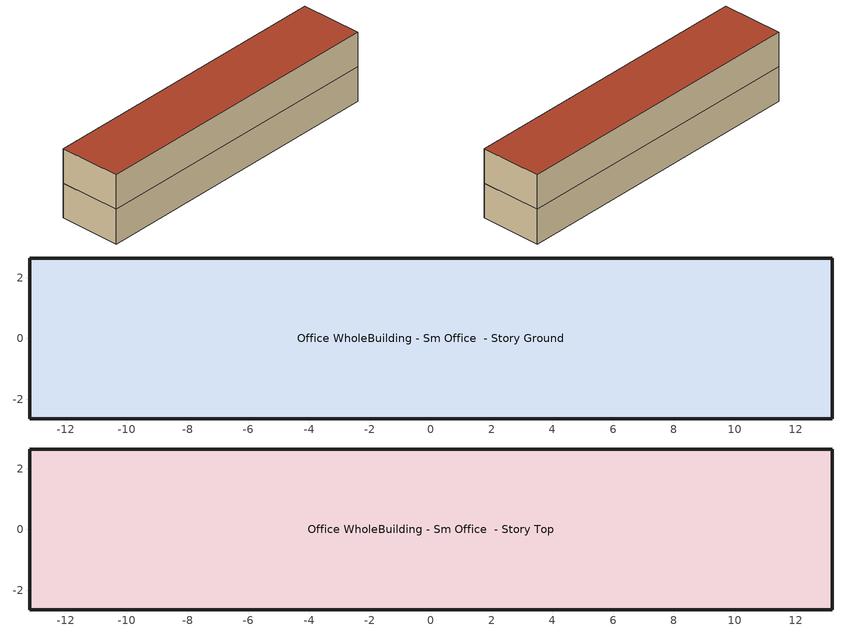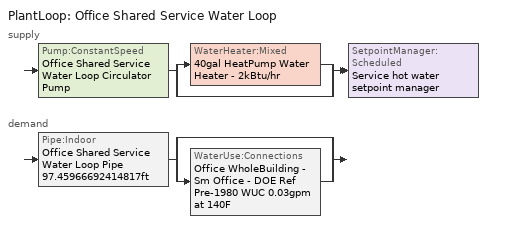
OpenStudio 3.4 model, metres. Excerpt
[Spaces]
Office WholeBuilding - Sm Office  - Story Ground
 floor ground (ext-slab): -13.2,-2.64 -13.2,2.64 13.2,2.64 13.2,-2.64 z0
 wall outside (Typical Insulated Exterior Mass Wall R-3.45): -13.2,2.64 -13.2,-2.64 13.2,-2.64 13.2,2.64 -13.2,2.64 z0:3.05
Office WholeBuilding - Sm Office  - Story Top
 floor to Office WholeBuilding - Sm Office  - Story Ground: -13.2,-2.64 -13.2,2.64 13.2,2.64 13.2,-2.64 z3.05
 wall outside (Typical Insulated Exterior Mass Wall R-3.45): -13.2,2.64 -13.2,-2.64 13.2,-2.64 13.2,2.64 -13.2,2.64 z3.05:6.1
 roof outside (Typical IEAD Roof R-13.89): 13.2,-2.64 13.2,2.64 -13.2,2.64 -13.2,-2.64 z6.1
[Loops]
PlantLoop 'Office Shared Service Water Loop'
 supply: Pump:ConstantSpeed 'Office Shared Service Water Loop Circulator Pump' > split
  | WaterHeater:Mixed '40gal HeatPump Water Heater - 2kBtu/hr'
  | bypass
  join > SetpointManager:Scheduled 'Service hot water setpoint manager'
 demand: Pipe:Indoor 'Office Shared Service Water Loop Pipe 97.45966692414817ft' > split
  | bypass
  | WaterUse:Connections 'Office WholeBuilding - Sm Office - DOE Ref Pre-1980 WUC 0.03gpm at 140F'
[Site]
Tinker Afb_OK_USA: Latitude {deg}=35.42; Longitude {deg}=-97.38; Time Zone {hr}=-6; Elevation {m}=397; Terrain=City
[Site:WaterMainsTemperature]
Calculation Method=Correlation; Annual Average Outdoor Air Temperature {C}=17.85; Maximum Difference In Monthly Average Outdoor Air Temperatures {deltaC}=24.2
[SizingPeriod:DesignDay] Barometric Pressure {Pa}=96646; Sky Clearness=0; Rain Indicator=No; Snow Indicator=No; Day of Month=21; Daylight Saving Time Indicator=No; Dry-Bulb Temperature Range Modifier Type=DefaultMultipliers
Name | Maximum Dry-Bulb Temperature {C} | Daily Dry-Bulb Temperature Range {deltaC} | Wind Speed {m/s} | Wind Direction {deg} | Month | Day Type | Humidity Condition Type | Wetbulb or DewPoint at Maximum Dry-Bulb {C} | Solar Model Indicator | ASHRAE Clear Sky Optical Depth for Beam Irradiance | ASHRAE Clear Sky Optical Depth for Diffuse Irradiance
Tinker Afb Ann Clg .4% Condns DB=>MWB 1 | 37.4 | 11.1 | 4.9 | 190 | 7 | SummerDesignDay | Wetbulb | 22.7 | ASHRAETau | 0.384 | 2.357
Tinker Afb Ann Clg .4% Condns WB=>MDB 1 | 31.8 | 11.1 | 4.9 | 190 | 7 | SummerDesignDay | Wetbulb | 25.2 | ASHRAETau | 0.384 | 2.357
Tinker Afb Ann Clg 1% Condns DB=>MWB 1 | 36 | 11.1 | 4.9 | 190 | 7 | SummerDesignDay | Wetbulb | 22.8 | ASHRAETau | 0.384 | 2.357
Tinker Afb Ann Clg 2% Condns DP=>MDB 1 | 26.8 | 11.1 | 4.9 | 190 | 7 | SummerDesignDay | Dewpoint | 22.4 | ASHRAETau | 0.384 | 2.357
Tinker Afb Ann Htg 99% Condns DB 1 | -7.3 | 0 | 4.8 | 350 | 1 | WinterDesignDay | Wetbulb | -7.3 | ASHRAEClearSky
Tinker Afb Ann Htg 99.6% Condns DB 1 | -9 | 0 | 4.8 | 350 | 1 | WinterDesignDay | Wetbulb | -9 | ASHRAEClearSky
[ClimateZones]
Climate Zone Institution Name 1=ASHRAE; Climate Zone Document Name 1=ANSI/ASHRAE Standard 169; Climate Zone Document Year 1=2006; Climate Zone Value 1=ASHRAE 169-2013-3A; Climate Zone Institution Name 2=CEC; Climate Zone Document Name 2=California Climate Zone Descriptions; Climate Zone Document Year 2=1995
[Building]
DOE Ref Pre-1980|SmallOffice: North Axis {deg}=180; Default Construction Set=Res DOE Ref Pre-1980 - Office - ASHRAE 169-2013-3A; Default Schedule Set=Building Default Schedule Set; Standards Building Type=Office
[Site:GroundTemperature:BuildingSurface]
19.527, 19.502, 19.536, 19.598, 20.002, 21.64, 22.225, 22.375, 21.449, 20.121, 19.802, 19.633
[DefaultConstructionSet]
Res DOE Ref Pre-1980 - Office - ASHRAE 169-2013-3A: Default Exterior Surface Constructions=Default Surface Constructions 1; Default Interior Surface Constructions=Default Surface Constructions 2; Default Ground Contact Surface Constructions=Default Surface Constructions 3; Default Exterior SubSurface Constructions=Default Sub Surface Constructions 1; Default Interior SubSurface Constructions=Default Sub Surface Constructions 2; Interior Partition Construction=Typical Interior Partition
[DefaultSurfaceConstructions]
Name | Floor Construction | Wall Construction | Roof Ceiling Construction
Default Surface Constructions 1 | Typical Insulated Exterior Mass Floor | Typical Insulated Exterior Mass Wall R-4.44 | Typical IEAD Roof R-10.0
Default Surface Constructions 2 | Typical Interior Floor | Typical Interior Wall | Typical Interior Ceiling
Default Surface Constructions 3 | ext-slab-mass | Typical Insulated Basement Mass Wall
[Construction]
Typical Insulated Exterior Mass Floor: 4 in. Normalweight Concrete Floor, Typical Carpet Pad
Typical Insulated Exterior Mass Wall R-4.44: 1IN Stucco, 8IN CONCRETE HW RefBldg, Typical Insulation R-2.06, 1/2IN Gypsum
Typical IEAD Roof R-10.0: Roof Membrane, Typical Insulation R-8.88, Metal Roof Surface
Typical Interior Floor: 100mm Normalweight concrete floor, CP02 CARPET PAD
Typical Interior Wall: G01 13mm gypsum board, G01 13mm gypsum board
Typical Interior Ceiling: CP02 CARPET PAD, 100mm Normalweight concrete floor
ext-slab-mass: HW CONCRETE, CP02 CARPET PAD
Typical Insulated Basement Mass Wall: 8 in. Concrete Block Basement Wall
U 1.22 SHGC 0.54 Simple Glazing Window SHGC 0.54: U 1.22 SHGC 0.54 Simple Glazing SHGC 0.54
U 1.22 SHGC 0.54 Simple Glazing Window SHGC 0.54 1: U 1.22 SHGC 0.54 Simple Glazing SHGC 0.54 1
Typical Insulated Metal Door: F08 Metal surface, Typical Insulation R-1.06
U 0.88 SHGC 0.16 Sgl Ref-A-L Clr 6mm: REF A CLEAR LO 6MM
Typical Overhead Door: Typical Insulation R-1.06
Typical Interior Window: Clear 3mm
Typical Interior Door; Typical Interior Partition: G05 25mm wood
Copper pipe 0.75in type L with 0.5in fiberglass batt: Fiberglass batt 0.5in, Copper pipe 0.75in type L
InteriorFurnishings: Std Wood 6inch
ext-slab: 6 in. Normalweight Concrete Floor
Typical Insulated Exterior Mass Wall R-3.45: 1IN Stucco, 8IN CONCRETE HW RefBldg, Typical Insulation R-1.06, 1/2IN Gypsum
Typical IEAD Roof R-13.89: Roof Membrane, Typical Insulation R-12.77, Metal Roof Surface
[Material:NoMass] Roughness=Smooth; Thermal Absorptance=0.9; Solar Absorptance=0.7
Name | Thermal Resistance {m2-K/W} | Visible Absorptance
Typical Insulation R-2.06 | 0.362076 | 0.7
Typical Carpet Pad; CP02 CARPET PAD | 0.21648 | 0.8
Typical Insulation R-8.88 | 1.56434 | 0.7
Typical Insulation R-1.06 | 0.18664 | 0.7
Typical Insulation R-12.77 | 2.24922 | 0.7
[Material]
Name | Roughness | Thickness {m} | Conductivity {W/m-K} | Density {kg/m3} | Specific Heat {J/kg-K} | Thermal Absorptance | Solar Absorptance | Visible Absorptance
4 in. Normalweight Concrete Floor | MediumRough | 0.1016 | 2.31 | 2322 | 832 | 0.9 | 0.7 | 0.7
1IN Stucco | Smooth | 0.0253 | 0.6918 | 1858 | 837 | 0.9 | 0.7 | 0.92
8IN CONCRETE HW RefBldg | Rough | 0.2032 | 1.311 | 2240 | 836.8 | 0.9 | 0.7 | 0.7
1/2IN Gypsum | Smooth | 0.0127 | 0.16 | 784.9 | 830 | 0.9 | 0.4 | 0.4
Roof Membrane | VeryRough | 0.0095 | 0.16 | 1121.29 | 1460 | 0.9 | 0.7 | 0.7
Metal Roof Surface; F08 Metal surface | Smooth | 0.0008 | 45.28 | 7824 | 500 | 0.9 | 0.7 | 0.7
100mm Normalweight concrete floor | MediumRough | 0.1016 | 2.31045 | 2322 | 832.557 |  | 0 | 0
G01 13mm gypsum board | Smooth | 0.0127 | 0.160031 | 800.001 | 1090.73 | 0.9 | 0.7 | 0.5
HW CONCRETE | Rough | 0.1016 | 1.31125 | 2240 | 837.36 | 0.9 | 0.7 | 0.7
8 in. Concrete Block Basement Wall | MediumRough | 0.2032 | 1.326 | 1842 | 912 | 0.9 | 0.7 | 0.7
G05 25mm wood | MediumSmooth | 0.0254 | 0.15 | 608 | 1630 | 0.9 | 0.5 | 0.5
Copper pipe 0.75in type L | Smooth | 0.001143 | 386 | 8906.27 | 385.1856 | 0.9 | 0.7 | 0.7
Fiberglass batt 0.5in | Smooth | 0.0127 | 0.0663448 | 11.2129 | 837.36 | 0.9 | 0.7 | 0.7
Std Wood 6inch | MediumSmooth | 0.15 | 0.12 | 540 | 1210 | 0.9 | 0.7 | 0.7
6 in. Normalweight Concrete Floor | MediumRough | 0.1524 | 2.31 | 2322 | 832 | 0.9 | 0.7 | 0.7
[DefaultSubSurfaceConstructions]
Name | Fixed Window Construction | Operable Window Construction | Door Construction | Glass Door Construction | Overhead Door Construction | Tubular Daylight Dome Construction | Tubular Daylight Diffuser Construction
Default Sub Surface Constructions 1 | U 1.22 SHGC 0.54 Simple Glazing Window SHGC 0.54 | U 1.22 SHGC 0.54 Simple Glazing Window SHGC 0.54 1 | Typical Insulated Metal Door | U 0.88 SHGC 0.16 Sgl Ref-A-L Clr 6mm | Typical Overhead Door | Typical Interior Window | Typical Interior Window
Default Sub Surface Constructions 2 | Typical Interior Window | Typical Interior Window | Typical Interior Door
[WindowMaterial:SimpleGlazingSystem] U-Factor {W/m2-K}=6.92748; Solar Heat Gain Coefficient=0.54; Visible Transmittance=0.38
U 1.22 SHGC 0.54 Simple Glazing SHGC 0.54; U 1.22 SHGC 0.54 Simple Glazing SHGC 0.54 1
[WindowMaterial:Glazing] Optical Data Type=SpectralAverage; Infrared Transmittance at Normal Incidence=0; Front Side Infrared Hemispherical Emissivity=0.84; Conductivity {W/m-K}=0.9; Dirt Correction Factor for Solar and Visible Transmittance=1; Solar Diffusing=No
Name | Thickness {m} | Solar Transmittance at Normal Incidence | Front Side Solar Reflectance at Normal Incidence | Back Side Solar Reflectance at Normal Incidence | Visible Transmittance at Normal Incidence | Front Side Visible Reflectance at Normal Incidence | Back Side Visible Reflectance at Normal Incidence | Back Side Infrared Hemispherical Emissivity
REF A CLEAR LO 6MM | 0.006 | 0.066 | 0.341 | 0.493 | 0.08 | 0.41 | 0.37 | 0.4
Clear 3mm | 0.003 | 0.837 | 0.075 | 0.075 | 0.898 | 0.081 | 0.081 | 0.84
[SpaceType]
Office WholeBuilding - Sm Office - DOE Ref Pre-1980: Default Schedule Set=Office WholeBuilding - Sm Office Schedule Set; Design Specification Outdoor Air Object=Office WholeBuilding - Sm Office Ventilation; Standards Building Type=Office; Standards Space Type=WholeBuilding - Sm Office
[BuildingStory] Nominal Floor to Floor Height {m}=3.048
Name | Nominal Z Coordinate {m}
Story Ground | 0
Story Top | 3.048
[Space] Space Type=Office WholeBuilding - Sm Office - DOE Ref Pre-1980
Name | Building Story | Thermal Zone
Office WholeBuilding - Sm Office  - Story Ground | Story Ground | Zone Office WholeBuilding - Sm Office  - Story Ground
Office WholeBuilding - Sm Office  - Story Top | Story Top | Zone Office WholeBuilding - Sm Office  - Story Top
[ThermalZone] Multiplier=1; Use Ideal Air Loads=No
Name | Thermostat
Zone Office WholeBuilding - Sm Office  - Story Ground | Office WholeBuilding - Sm Office - DOE Ref Pre-1980 Thermostat 1
Zone Office WholeBuilding - Sm Office  - Story Top | Office WholeBuilding - Sm Office - DOE Ref Pre-1980 Thermostat
[Sizing:Zone] Zone Cooling Design Supply Air Temperature Input Method=SupplyAirTemperature; Zone Cooling Design Supply Air Temperature {C}=13.8889; Zone Cooling Design Supply Air Temperature Difference {deltaC}=11.11; Zone Heating Design Supply Air Temperature Input Method=SupplyAirTemperature; Zone Heating Design Supply Air Temperature {C}=50; Zone Heating Design Supply Air Temperature Difference {deltaC}=11.11; Zone Cooling Design Supply Air Humidity Ratio {kg-H2O/kg-air}=0.008; Zone Heating Design Supply Air Humidity Ratio {kg-H2O/kg-air}=0.008; Cooling Design Air Flow Method=DesignDay; Heating Design Air Flow Method=DesignDay; Account for Dedicated Outdoor Air System=No; Dedicated Outdoor Air System Control Strategy=NeutralSupplyAir; Dedicated Outdoor Air Low Setpoint Temperature for Design {C}=autosize; Dedicated Outdoor Air High Setpoint Temperature for Design {C}=autosize
Zone Office WholeBuilding - Sm Office  - Story Ground; Zone Office WholeBuilding - Sm Office  - Story Top
[Zone equipment]
Zone Office WholeBuilding - Sm Office  - Story Ground: Zone Office WholeBuilding - Sm Office  - Story Ground PTHP
Zone Office WholeBuilding - Sm Office  - Story Top: Zone Office WholeBuilding - Sm Office  - Story Top PTHP
[People:Definition]
Office WholeBuilding - Sm Office People Definition: Number of People Calculation Method=People/Area; People per Space Floor Area {person/m2}=0.0538196; Fraction Radiant=0.3
[People]
Office WholeBuilding - Sm Office People: People Definition=Office WholeBuilding - Sm Office People Definition; Space or SpaceType=Office WholeBuilding - Sm Office - DOE Ref Pre-1980; Work Efficiency Schedule=Work Efficiency Schedule; Clothing Insulation Schedule=Clothing Schedule; Air Velocity Schedule=Air Velocity Schedule; Multiplier=1
[Lights:Definition]
Office WholeBuilding - Sm Office Lights Definition: Design Level Calculation Method=Watts/Area; Watts per Space Floor Area {W/m2}=8.82641; Fraction Radiant=0.7; Fraction Visible=0.2
[Lights]
Office WholeBuilding - Sm Office Lights: Lights Definition=Office WholeBuilding - Sm Office Lights Definition; Space or SpaceType=Office WholeBuilding - Sm Office - DOE Ref Pre-1980; Fraction Replaceable=1
[ElectricEquipment:Definition]
Name | Design Level Calculation Method | Watts per Space Floor Area {W/m2} | Fraction Radiant | Design Level {W} | Fraction Lost
Office WholeBuilding - Sm Office Elec Equip Definition | Watts/Area | 6.78126 | 0.5
Elevator Lift Motor | EquipmentLevel |  | 0 | 14610 | 1
[ElectricEquipment]
Name | Electric Equipment Definition | Space or SpaceType | Schedule | Multiplier
Office WholeBuilding - Sm Office Elec Equip | Office WholeBuilding - Sm Office Elec Equip Definition | Office WholeBuilding - Sm Office - DOE Ref Pre-1980
2 Elevator Lift Motors | Elevator Lift Motor | Office WholeBuilding - Sm Office  - Story Ground | Elevator Schedule 1 | 2
[DesignSpecification:OutdoorAir]
Office WholeBuilding - Sm Office Ventilation: Outdoor Air Method=Sum; Outdoor Air Flow per Person {m3/s-person}=0.00943895
[DefaultScheduleSet]
Name | Number of People Schedule | People Activity Level Schedule | Lighting Schedule | Electric Equipment Schedule | Infiltration Schedule | Hours of Operation Schedule
Office WholeBuilding - Sm Office Schedule Set | Small Office Bldg Occ | Small Office Activity | Office Bldg Light | Small Office Bldg Equip | Small Office Infil Quarter On
Building Default Schedule Set |  |  |  |  |  | Building Hours of Operation NonResidential
[SpaceInfiltration:DesignFlowRate] Schedule=Always On Discrete; Design Flow Rate Calculation Method=Flow/ExteriorArea; Constant Term Coefficient=1; Temperature Term Coefficient=0; Velocity Term Coefficient=0; Velocity Squared Term Coefficient=0
Name | Space or SpaceType | Flow per Exterior Surface Area {m3/s-m2}
Office WholeBuilding - Sm Office  - Story Ground Infiltration | Office WholeBuilding - Sm Office  - Story Ground | 0.00102523
Office WholeBuilding - Sm Office  - Story Top Infiltration | Office WholeBuilding - Sm Office  - Story Top | 0.000595481
[Exterior:Lights:Definition]
Name | Design Level {W}
Parking Areas and Drives Def (W/ft^2) | 0.15
Building Facades Def (W/ft^2) | 0.2
Main Entries Def (W/ft) | 30
Other Doors Def (W/ft) | 20
[Exterior:Lights] Schedule=Always On Discrete; Control Option=AstronomicalClock
Name | Exterior Lights Definition | Multiplier
Parking Areas and Drives | Parking Areas and Drives Def (W/ft^2) | 4860
Building Facades | Building Facades Def (W/ft^2) | 2078.46
Main Entries | Main Entries Def (W/ft) | 8
Other Doors | Other Doors Def (W/ft) | 1.2
[WaterUse:Connections]
Office WholeBuilding - Sm Office - DOE Ref Pre-1980 WUC 0.03gpm at 140F: Water Use Equipment Name 1=Office WholeBuilding - Sm Office - DOE Ref Pre-1980 Service Water Use 0.03gpm at 140F
[WaterUse:Equipment:Definition]
Office WholeBuilding - Sm Office - DOE Ref Pre-1980 Service Water Use Def 0.03gpm: Peak Flow Rate {m3/s}=1.72002e-06; Target Temperature Schedule=Mixed Water At Faucet Temp - 140F; Sensible Fraction Schedule=Fraction Sensible - 0.2; Latent Fraction Schedule=Fraction Latent - 0.05
[WaterUse:Equipment]
Office WholeBuilding - Sm Office - DOE Ref Pre-1980 Service Water Use 0.03gpm at 140F: Water Use Equipment Definition=Office WholeBuilding - Sm Office - DOE Ref Pre-1980 Service Water Use Def 0.03gpm; Flow Rate Fraction Schedule=OfficeSmall BLDG_SWH_SCH
[PlantLoop]
Office Shared Service Water Loop: Glycol Concentration=0; Maximum Loop Temperature {C}=60; Minimum Loop Temperature {C}=10; Plant Loop Volume {m3}=Autocalculate; Load Distribution Scheme=Optimal
[Sizing:Plant]
Office Shared Service Water Loop: Loop Type=Heating; Design Loop Exit Temperature {C}=60; Loop Design Temperature Difference {deltaC}=5; Sizing Option=NonCoincident; Zone Timesteps in Averaging Window=1; Coincident Sizing Factor Mode=None
[SetpointManager:Scheduled]
Service hot water setpoint manager: Control Variable=Temperature; Schedule=Service Water Loop Temp - 140F; Setpoint Node or NodeList=Office Shared Service Water Loop Supply Outlet Node
[Pump:ConstantSpeed]
Office Shared Service Water Loop Circulator Pump: Rated Flow Rate {m3/s}=autosize; Rated Pump Head {Pa}=29890.7; Rated Power Consumption {W}=autosize; Motor Efficiency=0.825; Fraction of Motor Inefficiencies to Fluid Stream=0; Pump Control Type=Intermittent; Design Power Sizing Method=PowerPerFlowPerPressure; Design Electric Power per Unit Flow Rate {W/(m3/s)}=348701.1; Design Shaft Power per Unit Flow Rate per Unit Head {W-s/m3-Pa}=1.28205
[WaterHeater:Mixed]
40gal HeatPump Water Heater - 2kBtu/hr: Tank Volume {m3}=0.151416; Setpoint Temperature Schedule=Service Water Loop Temp - 140F; Deadband Temperature Difference {deltaC}=2; Maximum Temperature Limit {C}=60; Heater Control Type=Cycle; Heater Maximum Capacity {W}=503.366; Heater Fuel Type=Electricity; Heater Thermal Efficiency=1; Part Load Factor Curve=HPWH_COP_2.8; Off Cycle Parasitic Fuel Consumption Rate {W}=0; Off Cycle Parasitic Fuel Type=Electricity; Off Cycle Parasitic Heat Fraction to Tank=0.8; On Cycle Parasitic Fuel Consumption Rate {W}=0; On Cycle Parasitic Fuel Type=Electricity; Ambient Temperature Indicator=Schedule; Ambient Temperature Schedule=Water Heater Ambient Temp Schedule - 70f; Off Cycle Loss Coefficient to Ambient Temperature {W/K}=1.053; On Cycle Loss Coefficient to Ambient Temperature {W/K}=1.053; Use Side Effectiveness=1; Source Side Effectiveness=1; Use Side Design Flow Rate {m3/s}=autosize; Source Side Design Flow Rate {m3/s}=autosize; Indirect Water Heating Recovery Time {hr}=1.5; Source Side Flow Control Mode=IndirectHeatPrimarySetpoint
[WaterHeater:Sizing]
40gal HeatPump Water Heater - 2kBtu/hr: Design Mode=PeakDraw; Time Storage Can Meet Peak Draw {hr}=0.538503; Time for Tank Recovery {hr}=0; Nominal Tank Volume for Autosizing Plant Connections {m3}=1
[Pipe:Indoor]
Office Shared Service Water Loop Pipe 97.45966692414817ft: Construction=Copper pipe 0.75in type L with 0.5in fiberglass batt; Environment Type=Schedule; Ambient Temperature Schedule=Office Shared Service Water Loop Piping Air Temp - 70F; Ambient Air Velocity Schedule=Office Shared Service Water Loop Piping Air Velocity - 0.67mph; Pipe Inside Diameter {m}=0.019939; Pipe Length {m}=29.7057
[ThermostatSetpoint:DualSetpoint] Heating Setpoint Temperature Schedule=Small Office HtgSetp; Cooling Setpoint Temperature Schedule=Small Office ClgSetp
Office WholeBuilding - Sm Office - DOE Ref Pre-1980 Thermostat; Office WholeBuilding - Sm Office - DOE Ref Pre-1980 Thermostat 1
[Fan:ConstantVolume] Availability Schedule=Always On Discrete; Fan Total Efficiency=0.1595; Pressure Rise {Pa}=331.288; Maximum Flow Rate {m3/s}=AutoSize; Motor Efficiency=0.29; Motor In Airstream Fraction=1
Zone Office WholeBuilding - Sm Office  - Story Ground PTAC Fan; Zone Office WholeBuilding - Sm Office  - Story Top PTAC Fan
[Coil:Heating:DX:SingleSpeed] Availability Schedule=Always On Discrete; Rated Total Heating Capacity {W}=Autosize; Rated Air Flow Rate {m3/s}=Autosize; Rated Supply Fan Power Per Volume Flow Rate {W/(m3/s)}=773.3; Total Heating Capacity Function of Temperature Curve=DXHEAT-NECB2011-REF-CAPFT; Total Heating Capacity Function of Flow Fraction Curve=DXHEAT-NECB2011-REF-CAPFFLOW; Energy Input Ratio Function of Temperature Curve=DXHEAT-NECB2011-REF-EIRFT; Energy Input Ratio Function of Flow Fraction Curve=DXHEAT-NECB2011-REF-EIRFFLOW; Part Load Fraction Correlation Curve=DXHEAT-NECB2011-REF-PLFFPLR; Defrost Strategy=ReverseCycle; Defrost Control=OnDemand; Defrost Time Period Fraction=0.166667; Resistive Defrost Heater Capacity {W}=2000
Name | Rated COP {W/W} | Defrost Energy Input Ratio Function of Temperature Curve
Zone Office WholeBuilding - Sm Office  - Story Ground PTHP Htg Coil 71 Clg kBtu/hr 2.5COPH 60 Clg kBtu/hr 2.8COPH | 3.00924 | Zone Office WholeBuilding - Sm Office  - Story Ground PTHP Htg Coil Defrost EIR Func of Temp Curve
Zone Office WholeBuilding - Sm Office  - Story Top PTHP Htg Coil 91 Clg kBtu/hr 2.5COPH 83 Clg kBtu/hr 2.8COPH | 3.01894 | Zone Office WholeBuilding - Sm Office  - Story Top PTHP Htg Coil Defrost EIR Func of Temp Curve
[Coil:Cooling:DX:SingleSpeed] Availability Schedule=Always On Discrete; Rated Total Cooling Capacity {W}=autosize; Rated Sensible Heat Ratio=autosize; Rated COP {W/W}=3.16789; Rated Air Flow Rate {m3/s}=autosize; Rated Evaporator Fan Power Per Volume Flow Rate {W/(m3/s)}=773.3; Total Cooling Capacity Function of Temperature Curve=HPACCoolCapFT; Total Cooling Capacity Function of Flow Fraction Curve=HPACCoolCapFFF; Energy Input Ratio Function of Temperature Curve=HPACCOOLEIRFT; Energy Input Ratio Function of Flow Fraction Curve=HPACCOOLEIRFFF; Part Load Fraction Correlation Curve=HPACCOOLPLFFPLR; Minimum Outdoor Dry-Bulb Temperature for Compressor Operation {C}=-25; Condenser Type=AirCooled; Evaporative Condenser Effectiveness=0; Evaporative Condenser Air Flow Rate {m3/s}=Autosize; Evaporative Condenser Pump Rated Power Consumption {W}=Autosize; Crankcase Heater Capacity {W}=0; Maximum Outdoor Dry-Bulb Temperature for Crankcase Heater Operation {C}=0; Basin Heater Capacity {W/K}=0; Basin Heater Setpoint Temperature {C}=10
Zone Office WholeBuilding - Sm Office  - Story Ground PTHP Clg Coil 71kBtu/hr 7.6EER 60kBtu/hr 9.1EER; Zone Office WholeBuilding - Sm Office  - Story Top PTHP Clg Coil 91kBtu/hr 7.6EER 83kBtu/hr 9.1EER
[Coil:Heating:Electric] Availability Schedule=Always On Discrete; Efficiency=1
Zone Office WholeBuilding - Sm Office  - Story Ground PTHP Supplemental Htg Coil; Zone Office WholeBuilding - Sm Office  - Story Top PTHP Supplemental Htg Coil
[ZoneHVAC:PackagedTerminalHeatPump] Availability Schedule=Always On Discrete; Supply Air Flow Rate During Cooling Operation {m3/s}=Autosize; Supply Air Flow Rate During Heating Operation {m3/s}=Autosize; Supply Air Flow Rate When No Cooling or Heating is Needed {m3/s}=Autosize; Outdoor Air Flow Rate During Cooling Operation {m3/s}=Autosize; Outdoor Air Flow Rate During Heating Operation {m3/s}=Autosize; Outdoor Air Flow Rate When No Cooling or Heating is Needed {m3/s}=Autosize; Maximum Supply Air Temperature from Supplemental Heater {C}=Autosize; Fan Placement=DrawThrough; Supply Air Fan Operating Mode Schedule=Always On Discrete
Name | Supply Air Fan | Heating Coil | Cooling Coil | Supplemental Heating Coil
Zone Office WholeBuilding - Sm Office  - Story Ground PTHP | Zone Office WholeBuilding - Sm Office  - Story Ground PTAC Fan | Zone Office WholeBuilding - Sm Office  - Story Ground PTHP Htg Coil 71 Clg kBtu/hr 2.5COPH 60 Clg kBtu/hr 2.8COPH | Zone Office WholeBuilding - Sm Office  - Story Ground PTHP Clg Coil 71kBtu/hr 7.6EER 60kBtu/hr 9.1EER | Zone Office WholeBuilding - Sm Office  - Story Ground PTHP Supplemental Htg Coil
Zone Office WholeBuilding - Sm Office  - Story Top PTHP | Zone Office WholeBuilding - Sm Office  - Story Top PTAC Fan | Zone Office WholeBuilding - Sm Office  - Story Top PTHP Htg Coil 91 Clg kBtu/hr 2.5COPH 83 Clg kBtu/hr 2.8COPH | Zone Office WholeBuilding - Sm Office  - Story Top PTHP Clg Coil 91kBtu/hr 7.6EER 83kBtu/hr 9.1EER | Zone Office WholeBuilding - Sm Office  - Story Top PTHP Supplemental Htg Coil
[InternalMass:Definition]
Internal Mass Definition 1: Construction=InteriorFurnishings; Design Level Calculation Method=SurfaceArea/Area; Surface Area per Space Floor Area=2
[InternalMass] Internal Mass Definition=Internal Mass Definition 1; Multiplier=1
Name | Space or SpaceType
Office WholeBuilding - Sm Office  - Story Top Mass | Office WholeBuilding - Sm Office  - Story Top
Office WholeBuilding - Sm Office  - Story Ground Mass | Office WholeBuilding - Sm Office  - Story Ground
[Schedule:Ruleset]
Name | Default Day Schedule | Summer Design Day Schedule | Winter Design Day Schedule
Clothing Schedule | Clothing Schedule Default Winter Clothes
Air Velocity Schedule | Air Velocity Schedule Default
Work Efficiency Schedule | Work Efficiency Schedule Default
Small Office Bldg Occ | Small Office Bldg Occ Default | Small Office Bldg Occ Summer Design Day | Small Office Bldg Occ Winter Design Day
Small Office Activity | Small Office Activity Default | Small Office Activity Summer Design Day | Small Office Activity Winter Design Day
Office Bldg Light | Office Bldg Light Default | Office Bldg Light Summer Design Day | Office Bldg Light Winter Design Day
Small Office Bldg Equip | Small Office Bldg Equip Default | Small Office Bldg Equip Summer Design Day | Small Office Bldg Equip Winter Design Day
Small Office Infil Quarter On | Small Office Infil Quarter On Default | Small Office Infil Quarter On Summer Design Day | Small Office Infil Quarter On Winter Design Day
Elevator Schedule 1 | 2 space(s) Occ Sch Default 1 | 2 space(s) Occ Sch Summer Design Day 1 | 2 space(s) Occ Sch Winter Design Day 1
OfficeSmall BLDG_SWH_SCH | OfficeSmall BLDG_SWH_SCH Default | OfficeSmall BLDG_SWH_SCH Summer Design Day | OfficeSmall BLDG_SWH_SCH Winter Design Day
Fraction Sensible - 0.2 | Fraction Sensible - 0.2 Default
Fraction Latent - 0.05 | Fraction Latent - 0.05 Default
Mixed Water At Faucet Temp - 140F | Mixed Water At Faucet Temp - 140F Default
Service Water Loop Temp - 140F | Service Water Loop Temp - 140F Default
Water Heater Ambient Temp Schedule - 70f | Water Heater Ambient Temp Schedule - 70f Default
Office Shared Service Water Loop Piping Air Temp - 70F | Office Shared Service Water Loop Piping Air Temp - 70F Default
Office Shared Service Water Loop Piping Air Velocity - 0.67mph | Office Shared Service Water Loop Piping Air Velocity - 0.67mph Default
Small Office HtgSetp | Small Office HtgSetp Default | Small Office HtgSetp Summer Design Day | Small Office HtgSetp Winter Design Day
Small Office ClgSetp | Small Office ClgSetp Default | Small Office ClgSetp Summer Design Day | Small Office ClgSetp Winter Design Day
Building Hours of Operation NonResidential | Building Hours of Operation NonResidential Default | Building Hours of Operation NonResidential Summer Design Day | Building Hours of Operation NonResidential Winter Design Day
[Schedule:Day]
Clothing Schedule Default Winter Clothes; Office Bldg Light Summer Design Day; Small Office Bldg Equip Summer Design Day; Small Office Infil Quarter On Sun Day; 2 space(s) Occ Sch Summer Design Day 1; 2 space(s) Occ Sch Winter Design Day 1; Building Hours of Operation NonResidential Winter Design Day; Building Hours of Operation NonResidential Summer Design Day: 24, 0, 1
Clothing Schedule Summer Clothes: 24, 0, 0.5
Air Velocity Schedule Default; Fraction Sensible - 0.2 Default: 24, 0, 0.2
Work Efficiency Schedule Default; Small Office Bldg Occ Winter Design Day; Office Bldg Light Winter Design Day; Small Office Bldg Equip Winter Design Day; Building Hours of Operation NonResidential Sunday: 24, 0, 0
Small Office Bldg Occ Default: Yes, 0, 15, 0.0333333, 0, 30, 0.0166667, 0, 45, 0, 4, 15, 0, 4, 30, 0.025, 4, 45, 0.05, 5, 0, 0.075, 5, 15, 0.1, 5, 30, 0.125, 5, 45, 0.15, 6, 0, 0.175, 6, 15, 0.2, 6, 30, 0.3875, 6, 45, 0.575, 7, 0, 0.7625, 7, 15, 0.95, 11, 52, 0.95, 12, 7, 0.8375, 12, 22, 0.725, 12, 37, 0.6125, 12, 52, 0.5, 13, 7, 0.6125, 13, 22, 0.725, 13, 37, 0.8375, 13, 52, 0.95, 18, 30, 0.95, 18, 45, 0.7875, 19, 0, 0.625, 19, 15, 0.4625, 19, 30, 0.3, 19, 45, 0.25, 20, 0, 0.2, 20, 15, 0.15, 20, 30, 0.1, 21, 0, 0.1, 21, 15, 0.09375, 21, 30, 0.0875, 21, 45, 0.08125, 22, 0, 0.075, 22, 15, 0.06875, 22, 30, 0.0625, 22, 45, 0.05625, 23, 0, 0.05, 24, 0, 0.05
Small Office Bldg Occ Sat Day; autogen Schedule Rule 2 2_day_sch: Yes, 5, 0, 0, 5, 15, 0.0125, 5, 30, 0.025, 5, 45, 0.0375, 6, 0, 0.05, 6, 15, 0.0625, 6, 30, 0.075, 6, 45, 0.0875, 7, 0, 0.1, 7, 15, 0.125, 7, 30, 0.15, 7, 45, 0.175, 8, 0, 0.2, 8, 15, 0.225, 8, 30, 0.25, 8, 45, 0.275, 9, 0, 0.3, 10, 0, 0.3, 10, 15, 0.2875, 10, 30, 0.275, 10, 45, 0.2625, 11, 0, 0.25, 11, 15, 0.2375, 11, 30, 0.225, 11, 45, 0.2125, 12, 0, 0.2, 12, 15, 0.1875, 12, 30, 0.175, 12, 45, 0.1625, 13, 0, 0.15, 13, 15, 0.1375, 13, 30, 0.125, 13, 45, 0.1125, 14, 0, 0.1, 15, 0, 0.1, 15, 15, 0.09375, 15, 30, 0.0875, 15, 45, 0.08125, 16, 0, 0.075, 16, 15, 0.06875, 16, 30, 0.0625, 16, 45, 0.05625, 17, 0, 0.05, 17, 15, 0.04375, 17, 30, 0.0375, 17, 45, 0.03125, 18, 0, 0.025, 18, 15, 0.01875, 18, 30, 0.0125, 18, 45, 0.00625, 19, 0, 0, 24, 0, 0
Small Office Bldg Occ Summer Design Day: 6, 0, 0, 22, 0, 1, 24, 0, 0.05
Small Office Bldg Occ WntrDsn|Sun Day; 2 space(s) Occ Sch Sunday 1; OfficeSmall BLDG_SWH_SCH Default 1; autogen Schedule Rule 15 1_day_sch; autogen Schedule Rule 15 2_day_sch: Yes, 24, 0, 0
Small Office Activity Default; autogen Small Office Activity 0_day_sch; autogen Small Office Activity 1_day_sch: Yes, 24, 0, 120
Small Office Activity Winter Design Day; Small Office Activity Summer Design Day: 24, 0, 120
Office Bldg Light Default: Yes, 0, 15, 0.125, 0, 30, 0.1, 0, 45, 0.0875, 1, 0, 0.075, 1, 15, 0.0625, 1, 30, 0.05, 2, 45, 0.05, 3, 0, 0.05625, 3, 15, 0.0625, 3, 30, 0.06875, 3, 45, 0.075, 4, 0, 0.08125, 4, 15, 0.0875, 4, 30, 0.09375, 4, 45, 0.1, 5, 15, 0.1, 5, 30, 0.15, 5, 45, 0.2, 6, 0, 0.25, 6, 15, 0.3, 6, 30, 0.45, 6, 45, 0.6, 7, 0, 0.75, 7, 15, 0.9, 18, 30, 0.9, 18, 45, 0.8, 19, 0, 0.7, 19, 15, 0.6, 19, 30, 0.5, 19, 45, 0.45, 20, 0, 0.4, 20, 15, 0.35, 20, 30, 0.3, 21, 0, 0.3, 21, 15, 0.2875, 21, 30, 0.275, 21, 45, 0.2625, 22, 0, 0.25, 22, 15, 0.2375, 22, 30, 0.225, 22, 45, 0.2125, 23, 0, 0.2, 23, 30, 0.2, 23, 45, 0.175, 24, 0, 0.15
Office Bldg Light Sat Day; autogen Schedule Rule 4 2_day_sch: Yes, 5, 0, 0.05, 5, 15, 0.05625, 5, 30, 0.0625, 5, 45, 0.06875, 6, 0, 0.075, 6, 15, 0.08125, 6, 30, 0.0875, 6, 45, 0.09375, 7, 0, 0.1, 7, 15, 0.125, 7, 30, 0.15, 7, 45, 0.175, 8, 0, 0.2, 8, 15, 0.225, 8, 30, 0.25, 8, 45, 0.275, 9, 0, 0.3, 10, 0, 0.3, 10, 15, 0.290625, 10, 30, 0.28125, 10, 45, 0.271875, 11, 0, 0.2625, 11, 15, 0.253125, 11, 30, 0.24375, 11, 45, 0.234375, 12, 0, 0.225, 12, 15, 0.215625, 12, 30, 0.20625, 12, 45, 0.196875, 13, 0, 0.1875, 13, 15, 0.178125, 13, 30, 0.16875, 13, 45, 0.159375, 14, 0, 0.15, 15, 0, 0.15, 15, 15, 0.14375, 15, 30, 0.1375, 15, 45, 0.13125, 16, 0, 0.125, 16, 15, 0.11875, 16, 30, 0.1125, 16, 45, 0.10625, 17, 0, 0.1, 17, 15, 0.09375, 17, 30, 0.0875, 17, 45, 0.08125, 18, 0, 0.075, 18, 15, 0.06875, 18, 30, 0.0625, 18, 45, 0.05625, 19, 0, 0.05, 24, 0, 0.05
Office Bldg Light Sun Day: Yes, 24, 0, 0.05
Small Office Bldg Equip Default: Yes, 4, 45, 0.4, 5, 0, 0.43125, 5, 15, 0.4625, 5, 30, 0.49375, 5, 45, 0.525, 6, 0, 0.55625, 6, 15, 0.5875, 6, 30, 0.61875, 6, 45, 0.65, 7, 0, 0.68125, 7, 15, 0.7125, 7, 30, 0.74375, 7, 45, 0.775, 8, 0, 0.80625, 8, 15, 0.8375, 8, 30, 0.86875, 8, 45, 0.9, 11, 52, 0.9, 12, 7, 0.875, 12, 22, 0.85, 12, 37, 0.825, 12, 52, 0.8, 13, 7, 0.825, 13, 22, 0.85, 13, 37, 0.875, 13, 52, 0.9, 18, 30, 0.9, 18, 45, 0.8, 19, 0, 0.7, 19, 15, 0.6, 19, 30, 0.5, 19, 45, 0.475, 20, 0, 0.45, 20, 15, 0.425, 20, 30, 0.4, 24, 0, 0.4
Small Office Bldg Equip Sat Day; autogen Schedule Rule 6 2_day_sch: Yes, 5, 0, 0.3, 5, 15, 0.3125, 5, 30, 0.325, 5, 45, 0.3375, 6, 0, 0.35, 6, 15, 0.3625, 6, 30, 0.375, 6, 45, 0.3875, 7, 0, 0.4, 7, 15, 0.4125, 7, 30, 0.425, 7, 45, 0.4375, 8, 0, 0.45, 8, 15, 0.4625, 8, 30, 0.475, 8, 45, 0.4875, 9, 0, 0.5, 10, 0, 0.5, 10, 15, 0.490625, 10, 30, 0.48125, 10, 45, 0.471875, 11, 0, 0.4625, 11, 15, 0.453125, 11, 30, 0.44375, 11, 45, 0.434375, 12, 0, 0.425, 12, 15, 0.415625, 12, 30, 0.40625, 12, 45, 0.396875, 13, 0, 0.3875, 13, 15, 0.378125, 13, 30, 0.36875, 13, 45, 0.359375, 14, 0, 0.35, 15, 0, 0.35, 15, 15, 0.346875, 15, 30, 0.34375, 15, 45, 0.340625, 16, 0, 0.3375, 16, 15, 0.334375, 16, 30, 0.33125, 16, 45, 0.328125, 17, 0, 0.325, 17, 15, 0.321875, 17, 30, 0.31875, 17, 45, 0.315625, 18, 0, 0.3125, 18, 15, 0.309375, 18, 30, 0.30625, 18, 45, 0.303125, 19, 0, 0.3, 24, 0, 0.3
Small Office Bldg Equip Sun Day: Yes, 24, 0, 0.3
Small Office Infil Quarter On Default; Small Office Infil Quarter On Summer Design Day: 6, 0, 1, 22, 0, 0.25, 24, 0, 1
Small Office Infil Quarter On Winter Design Day; Small Office Infil Quarter On WntrDsn|Sat Day: 6, 0, 1, 18, 0, 0.25, 24, 0, 1
2 space(s) Occ Sch Default 1: Yes, 2, 45, 0, 3, 0, 0.000124375, 3, 15, 0.00024875, 3, 30, 0.000373125, 3, 45, 0.0004975, 4, 0, 0.000621875, 4, 15, 0.00074625, 4, 30, 0.000870625, 4, 45, 0.000995, 5, 15, 0.000995, 5, 30, 0.00261187, 5, 45, 0.00422875, 6, 0, 0.00584562, 6, 15, 0.0074625, 6, 30, 0.00559687, 6, 45, 0.00373125, 7, 0, 0.00186562, 7, 15, 0, 8, 45, 0, 9, 0, 0.000308793, 9, 15, 0.000617586, 9, 30, 0.000926379, 9, 45, 0.00123517, 10, 0, 0.00154397, 10, 15, 0.00185276, 10, 30, 0.00216155, 10, 45, 0.00247034, 11, 0, 0.00277914, 11, 15, 0.00308793, 11, 30, 0.00339672, 11, 45, 0.00370552, 12, 0, 0.00401431, 12, 15, 0.0043231, 12, 22, 0.0044775, 12, 37, 0.00391781, 12, 52, 0.00335812, 13, 7, 0.00279844, 13, 22, 0.00223875, 13, 37, 0.00167906, 13, 52, 0.00111937, 14, 7, 0.000559687, 14, 22, 0, 15, 52, 0, 16, 7, 0.000615952, 16, 22, 0.0012319, 16, 37, 0.00184786, 16, 52, 0.00246381, 17, 7, 0.00307976, 17, 22, 0.00369571, 17, 37, 0.00431167, 17, 52, 0.00492762, 18, 7, 0.00554357, 18, 22, 0.00615952, 18, 30, 0.0064675, 18, 45, 0.00534812, 19, 0, 0.00422875, 19, 15, 0.00310937, 19, 30, 0.00199, 19, 45, 0.0014925, 20, 0, 0.000995, 20, 15, 0.0004975, 20, 30, 0, 20, 45, 0.000124375, 21, 0, 0.00024875, 21, 15, 0.000373125, 21, 30, 0.0004975, 21, 45, 0.000373125, 22, 0, 0.00024875, 22, 15, 0.000124375, 22, 30, 0, 24, 0, 0
2 space(s) Occ Sch Saturday 1: Yes, 4, 30, 0, 4, 45, 0.00024875, 5, 0, 0.0004975, 5, 15, 0.00074625, 5, 30, 0.000995, 5, 45, 0.00074625, 6, 0, 0.0004975, 6, 15, 0.00024875, 6, 30, 0, 6, 45, 0.0004975, 7, 0, 0.000995, 7, 15, 0.0014925, 7, 30, 0.00199, 7, 45, 0.0014925, 8, 0, 0.000995, 8, 15, 0.0004975, 8, 30, 0, 10, 30, 0, 10, 45, 0.0004975, 11, 0, 0.000995, 11, 15, 0.0014925, 11, 30, 0.00199, 11, 45, 0.0014925, 12, 0, 0.000995, 12, 15, 0.0004975, 12, 30, 0, 15, 30, 0, 15, 45, 0.00024875, 16, 0, 0.0004975, 16, 15, 0.00074625, 16, 30, 0.000995, 16, 45, 0.00074625, 17, 0, 0.0004975, 17, 15, 0.00024875, 17, 30, 0, 24, 0, 0
OfficeSmall BLDG_SWH_SCH Default: Yes, 0, 15, 0.0225, 0, 30, 0, 5, 15, 0, 5, 30, 0.0675, 5, 45, 0.135, 6, 0, 0.2025, 6, 15, 0.27, 6, 30, 0.34, 6, 45, 0.41, 7, 0, 0.48, 7, 15, 0.55, 7, 30, 0.5725, 7, 45, 0.595, 8, 0, 0.6175, 8, 15, 0.64, 9, 15, 0.64, 9, 30, 0.657143, 9, 45, 0.674286, 10, 0, 0.691429, 10, 15, 0.708571, 10, 30, 0.725714, 10, 45, 0.742857, 11, 0, 0.76, 11, 15, 0.777143, 11, 30, 0.794286, 11, 45, 0.811429, 11, 52, 0.82, 12, 7, 0.865, 12, 22, 0.91, 12, 37, 0.955, 12, 52, 1, 13, 7, 0.9775, 13, 22, 0.955, 13, 37, 0.9325, 13, 52, 0.91, 14, 7, 0.82, 14, 22, 0.73, 14, 37, 0.64, 14, 52, 0.55, 15, 52, 0.55, 16, 7, 0.567143, 16, 22, 0.584286, 16, 37, 0.601429, 16, 52, 0.618571, 17, 7, 0.635714, 17, 22, 0.652857, 17, 37, 0.67, 17, 52, 0.687143, 18, 7, 0.704286, 18, 22, 0.721429, 18, 30, 0.73, 18, 45, 0.64, 19, 0, 0.55, 19, 15, 0.46, 19, 30, 0.37, 20, 30, 0.37, 20, 45, 0.3225, 21, 0, 0.275, 21, 15, 0.2275, 21, 30, 0.18, 21, 45, 0.2025, 22, 0, 0.225, 22, 15, 0.2475, 22, 30, 0.27, 22, 45, 0.225, 23, 0, 0.18, 23, 15, 0.135, 23, 30, 0.09, 23, 45, 0.0675, 24, 0, 0.045
OfficeSmall BLDG_SWH_SCH Winter Design Day; OfficeSmall BLDG_SWH_SCH Summer Design Day: 7, 0, 0, 8, 0, 0.27, 9, 0, 0.55, 11, 0, 0.64, 12, 0, 0.82, 13, 0, 1, 14, 0, 0.91, 16, 0, 0.55, 17, 0, 0.73, 19, 0, 0.37, 20, 0, 0.18, 21, 0, 0.27, 22, 0, 0.09, 24, 0, 0
Fraction Latent - 0.05 Default: 24, 0, 0.05
Mixed Water At Faucet Temp - 140F Default; Service Water Loop Temp - 140F Default: 24, 0, 60
Water Heater Ambient Temp Schedule - 70f Default; Office Shared Service Water Loop Piping Air Temp - 70F Default: 24, 0, 21.1111
Office Shared Service Water Loop Piping Air Velocity - 0.67mph Default: 24, 0, 0.3
Small Office HtgSetp Default: Yes, 4, 45, 15.6, 24, 0, 21
Small Office HtgSetp Sat Day; autogen Schedule Rule 11 2_day_sch: Yes, 6, 0, 15.6, 18, 0, 21, 24, 0, 15.6
Small Office HtgSetp Summer Design Day: 24, 0, 15.6
Small Office HtgSetp SmrDsn|Sun Day: Yes, 24, 0, 15.6
Small Office HtgSetp Winter Design Day: 24, 0, 21
Small Office ClgSetp Default: Yes, 4, 45, 26.7, 24, 0, 24
Small Office ClgSetp Summer Design Day: 6, 0, 26.7, 22, 0, 24, 24, 0, 26.7
Small Office ClgSetp Sat Day; autogen Schedule Rule 13 2_day_sch: Yes, 6, 0, 26.7, 18, 0, 24, 24, 0, 26.7
Small Office ClgSetp Winter Design Day: 24, 0, 26.7
Small Office ClgSetp WntrDsn|Sun Day: Yes, 24, 0, 26.7
Building Hours of Operation NonResidential Default: 6, 45, 0, 20, 0, 1, 24, 0, 0
Building Hours of Operation NonResidential Saturday: 6, 0, 0, 17, 0, 1, 24, 0, 0
[Schedule:Rule]
Schedule Rule 1: Schedule Ruleset=Clothing Schedule; Rule Order=0; Day Schedule=Clothing Schedule Summer Clothes; Date Specification Type=DateRange; Start Month=5; Start Day=1; End Month=9; End Day=30
Schedule Rule 2: Schedule Ruleset=Small Office Bldg Occ; Rule Order=1; Day Schedule=Small Office Bldg Occ Sat Day; Date Specification Type=DateRange; Start Month=1; Start Day=1; End Month=12; End Day=31; Apply Saturday=Yes
Schedule Rule 3: Schedule Ruleset=Small Office Bldg Occ; Rule Order=0; Day Schedule=Small Office Bldg Occ WntrDsn|Sun Day; Date Specification Type=DateRange; Start Month=1; Start Day=1; End Month=12; End Day=31; Apply Sunday=Yes
Schedule Rule 4: Schedule Ruleset=Office Bldg Light; Rule Order=1; Day Schedule=Office Bldg Light Sat Day; Date Specification Type=DateRange; Start Month=1; Start Day=1; End Month=12; End Day=31; Apply Saturday=Yes
Schedule Rule 5: Schedule Ruleset=Office Bldg Light; Rule Order=0; Day Schedule=Office Bldg Light Sun Day; Date Specification Type=DateRange; Start Month=1; Start Day=1; End Month=12; End Day=31; Apply Sunday=Yes
Schedule Rule 6: Schedule Ruleset=Small Office Bldg Equip; Rule Order=1; Day Schedule=Small Office Bldg Equip Sat Day; Date Specification Type=DateRange; Start Month=1; Start Day=1; End Month=12; End Day=31; Apply Saturday=Yes
Schedule Rule 7: Schedule Ruleset=Small Office Bldg Equip; Rule Order=0; Day Schedule=Small Office Bldg Equip Sun Day; Date Specification Type=DateRange; Start Month=1; Start Day=1; End Month=12; End Day=31; Apply Sunday=Yes
Schedule Rule 8: Schedule Ruleset=Small Office Infil Quarter On; Rule Order=1; Day Schedule=Small Office Infil Quarter On Sun Day; Date Specification Type=DateRange; Start Month=1; Start Day=1; End Month=12; End Day=31; Apply Sunday=Yes
Schedule Rule 9: Schedule Ruleset=Small Office Infil Quarter On; Rule Order=0; Day Schedule=Small Office Infil Quarter On WntrDsn|Sat Day; Date Specification Type=DateRange; Start Month=1; Start Day=1; End Month=12; End Day=31; Apply Saturday=Yes
2 space(s) Occ Sch Sunday Rule 1: Schedule Ruleset=Elevator Schedule 1; Rule Order=0; Day Schedule=2 space(s) Occ Sch Sunday 1; Date Specification Type=DateRange; Start Month=1; Start Day=1; End Month=12; End Day=31; Apply Sunday=Yes
2 space(s) Occ Sch Saturday Rule 1: Schedule Ruleset=Elevator Schedule 1; Rule Order=1; Day Schedule=2 space(s) Occ Sch Saturday 1; Date Specification Type=DateRange; Start Month=1; Start Day=1; End Month=12; End Day=24; Apply Saturday=Yes
Schedule Rule 11: Schedule Ruleset=Small Office HtgSetp; Rule Order=1; Day Schedule=Small Office HtgSetp Sat Day; Date Specification Type=DateRange; Start Month=1; Start Day=1; End Month=12; End Day=31; Apply Saturday=Yes
Schedule Rule 12: Schedule Ruleset=Small Office HtgSetp; Rule Order=0; Day Schedule=Small Office HtgSetp SmrDsn|Sun Day; Date Specification Type=DateRange; Start Month=1; Start Day=1; End Month=12; End Day=31; Apply Sunday=Yes
Schedule Rule 13: Schedule Ruleset=Small Office ClgSetp; Rule Order=1; Day Schedule=Small Office ClgSetp Sat Day; Date Specification Type=DateRange; Start Month=1; Start Day=1; End Month=12; End Day=31; Apply Saturday=Yes
Schedule Rule 14: Schedule Ruleset=Small Office ClgSetp; Rule Order=0; Day Schedule=Small Office ClgSetp WntrDsn|Sun Day; Date Specification Type=DateRange; Start Month=1; Start Day=1; End Month=12; End Day=31; Apply Sunday=Yes
Building Hours of Operation NonResidential Saturday Rule: Schedule Ruleset=Building Hours of Operation NonResidential; Rule Order=1; Day Schedule=Building Hours of Operation NonResidential Saturday; Date Specification Type=DateRange; Start Month=1; Start Day=1; End Month=12; End Day=24; Apply Saturday=Yes
Building Hours of Operation NonResidential Sunday Rule: Schedule Ruleset=Building Hours of Operation NonResidential; Rule Order=0; Day Schedule=Building Hours of Operation NonResidential Sunday; Date Specification Type=DateRange; Start Month=1; Start Day=1; End Month=12; End Day=31; Apply Sunday=Yes
Schedule Rule 15: Schedule Ruleset=OfficeSmall BLDG_SWH_SCH; Rule Order=0; Day Schedule=OfficeSmall BLDG_SWH_SCH Default 1; Apply Saturday=Yes; Apply Sunday=Yes
autogen Schedule Rule 4 2: Schedule Ruleset=Office Bldg Light; Rule Order=2; Day Schedule=autogen Schedule Rule 4 2_day_sch; Date Specification Type=SpecificDates; Apply Saturday=Yes; Apply Sunday=Yes; Apply Monday=Yes; Apply Tuesday=Yes; Apply Wednesday=Yes; Apply Thursday=Yes; Apply Friday=Yes; Specific Month 1=12; Specific Day 1=31
autogen Schedule Rule 15 1: Schedule Ruleset=OfficeSmall BLDG_SWH_SCH; Rule Order=1; Day Schedule=autogen Schedule Rule 15 1_day_sch; Date Specification Type=SpecificDates; Apply Saturday=Yes; Apply Sunday=Yes; Apply Monday=Yes; Apply Tuesday=Yes; Apply Wednesday=Yes; Apply Thursday=Yes; Apply Friday=Yes; Specific Month 1=12; Specific Day 1=31
autogen Schedule Rule 15 2: Schedule Ruleset=OfficeSmall BLDG_SWH_SCH; Rule Order=2; Day Schedule=autogen Schedule Rule 15 2_day_sch; Date Specification Type=SpecificDates; Apply Saturday=Yes; Apply Sunday=Yes; Apply Monday=Yes; Apply Tuesday=Yes; Apply Wednesday=Yes; Apply Thursday=Yes; Apply Friday=Yes; Specific Month 1=1; Specific Day 1=3; Specific Month 2=1; Specific Day 2=10; Specific Month 3=1; Specific Day 3=17; Specific Month 4=1; Specific Day 4=24; Specific Month 5=1; Specific Day 5=31; Specific Month 6=2; Specific Day 6=7; Specific Month 7=2; Specific Day 7=14; Specific Month 8=2; Specific Day 8=21; Specific Month 9=2; Specific Day 9=28; Specific Month 10=3; Specific Day 10=6; Specific Month 11=3; Specific Day 11=13; Specific Month 12=3; Specific Day 12=20; Specific Month 13=3; Specific Day 13=27; Specific Month 14=4; Specific Day 14=3; Specific Month 15=4; Specific Day 15=10; Specific Month 16=4; Specific Day 16=17; Specific Month 17=4; Specific Day 17=24; Specific Month 18=5; Specific Day 18=1; Specific Month 19=5; Specific Day 19=8; Specific Month 20=5; Specific Day 20=15; Specific Month 21=5; Specific Day 21=22; Specific Month 22=5; Specific Day 22=29; Specific Month 23=6; Specific Day 23=5; Specific Month 24=6; Specific Day 24=12; Specific Month 25=6; Specific Day 25=19; Specific Month 26=6; Specific Day 26=26; Specific Month 27=7; Specific Day 27=3; Specific Month 28=7; Specific Day 28=10; Specific Month 29=7; Specific Day 29=17; Specific Month 30=7; Specific Day 30=24; Specific Month 31=7; Specific Day 31=31; Specific Month 32=8; Specific Day 32=7; Specific Month 33=8; Specific Day 33=14; Specific Month 34=8; Specific Day 34=21; Specific Month 35=8; Specific Day 35=28; Specific Month 36=9; Specific Day 36=4; Specific Month 37=9; Specific Day 37=11; Specific Month 38=9; Specific Day 38=18; Specific Month 39=9; Specific Day 39=25; Specific Month 40=10; Specific Day 40=2; Specific Month 41=10; Specific Day 41=9; Specific Month 42=10; Specific Day 42=16; Specific Month 43=10; Specific Day 43=23; Specific Month 44=10; Specific Day 44=30; Specific Month 45=11; Specific Day 45=6; Specific Month 46=11; Specific Day 46=13; Specific Month 47=11; Specific Day 47=20; Specific Month 48=11; Specific Day 48=27; Specific Month 49=12; Specific Day 49=4; Specific Month 50=12; Specific Day 50=11; Specific Month 51=12; Specific Day 51=18; Specific Month 52=12; Specific Day 52=25
autogen Small Office Activity 0: Schedule Ruleset=Small Office Activity; Rule Order=0; Day Schedule=autogen Small Office Activity 0_day_sch; Date Specification Type=SpecificDates; Apply Saturday=Yes; Apply Sunday=Yes; Apply Monday=Yes; Apply Tuesday=Yes; Apply Wednesday=Yes; Apply Thursday=Yes; Apply Friday=Yes; Specific Month 1=1; Specific Day 1=2; Specific Month 2=1; Specific Day 2=9; Specific Month 3=1; Specific Day 3=16; Specific Month 4=1; Specific Day 4=23; Specific Month 5=1; Specific Day 5=30; Specific Month 6=2; Specific Day 6=6; Specific Month 7=2; Specific Day 7=13; Specific Month 8=2; Specific Day 8=20; Specific Month 9=2; Specific Day 9=27; Specific Month 10=3; Specific Day 10=5; Specific Month 11=3; Specific Day 11=12; Specific Month 12=3; Specific Day 12=19; Specific Month 13=3; Specific Day 13=26; Specific Month 14=4; Specific Day 14=2; Specific Month 15=4; Specific Day 15=9; Specific Month 16=4; Specific Day 16=16; Specific Month 17=4; Specific Day 17=23; Specific Month 18=4; Specific Day 18=30; Specific Month 19=5; Specific Day 19=7; Specific Month 20=5; Specific Day 20=14; Specific Month 21=5; Specific Day 21=21; Specific Month 22=5; Specific Day 22=28; Specific Month 23=6; Specific Day 23=4; Specific Month 24=6; Specific Day 24=11; Specific Month 25=6; Specific Day 25=18; Specific Month 26=6; Specific Day 26=25; Specific Month 27=7; Specific Day 27=2; Specific Month 28=7; Specific Day 28=9; Specific Month 29=7; Specific Day 29=16; Specific Month 30=7; Specific Day 30=23; Specific Month 31=7; Specific Day 31=30; Specific Month 32=8; Specific Day 32=6; Specific Month 33=8; Specific Day 33=13; Specific Month 34=8; Specific Day 34=20; Specific Month 35=8; Specific Day 35=27; Specific Month 36=9; Specific Day 36=3; Specific Month 37=9; Specific Day 37=10; Specific Month 38=9; Specific Day 38=17; Specific Month 39=9; Specific Day 39=24; Specific Month 40=10; Specific Day 40=1; Specific Month 41=10; Specific Day 41=8; Specific Month 42=10; Specific Day 42=15; Specific Month 43=10; Specific Day 43=22; Specific Month 44=10; Specific Day 44=29; Specific Month 45=11; Specific Day 45=5; Specific Month 46=11; Specific Day 46=12; Specific Month 47=11; Specific Day 47=19; Specific Month 48=11; Specific Day 48=26; Specific Month 49=12; Specific Day 49=3; Specific Month 50=12; Specific Day 50=10; Specific Month 51=12; Specific Day 51=17; Specific Month 52=12; Specific Day 52=24
autogen Small Office Activity 1: Schedule Ruleset=Small Office Activity; Rule Order=1; Day Schedule=autogen Small Office Activity 1_day_sch; Date Specification Type=SpecificDates; Apply Saturday=Yes; Apply Sunday=Yes; Apply Monday=Yes; Apply Tuesday=Yes; Apply Wednesday=Yes; Apply Thursday=Yes; Apply Friday=Yes; Specific Month 1=1; Specific Day 1=3; Specific Month 2=1; Specific Day 2=10; Specific Month 3=1; Specific Day 3=17; Specific Month 4=1; Specific Day 4=24; Specific Month 5=1; Specific Day 5=31; Specific Month 6=2; Specific Day 6=7; Specific Month 7=2; Specific Day 7=14; Specific Month 8=2; Specific Day 8=21; Specific Month 9=2; Specific Day 9=28; Specific Month 10=3; Specific Day 10=6; Specific Month 11=3; Specific Day 11=13; Specific Month 12=3; Specific Day 12=20; Specific Month 13=3; Specific Day 13=27; Specific Month 14=4; Specific Day 14=3; Specific Month 15=4; Specific Day 15=10; Specific Month 16=4; Specific Day 16=17; Specific Month 17=4; Specific Day 17=24; Specific Month 18=5; Specific Day 18=1; Specific Month 19=5; Specific Day 19=8; Specific Month 20=5; Specific Day 20=15; Specific Month 21=5; Specific Day 21=22; Specific Month 22=5; Specific Day 22=29; Specific Month 23=6; Specific Day 23=5; Specific Month 24=6; Specific Day 24=12; Specific Month 25=6; Specific Day 25=19; Specific Month 26=6; Specific Day 26=26; Specific Month 27=7; Specific Day 27=3; Specific Month 28=7; Specific Day 28=10; Specific Month 29=7; Specific Day 29=17; Specific Month 30=7; Specific Day 30=24; Specific Month 31=7; Specific Day 31=31; Specific Month 32=8; Specific Day 32=7; Specific Month 33=8; Specific Day 33=14; Specific Month 34=8; Specific Day 34=21; Specific Month 35=8; Specific Day 35=28; Specific Month 36=9; Specific Day 36=4; Specific Month 37=9; Specific Day 37=11; Specific Month 38=9; Specific Day 38=18; Specific Month 39=9; Specific Day 39=25; Specific Month 40=10; Specific Day 40=2; Specific Month 41=10; Specific Day 41=9; Specific Month 42=10; Specific Day 42=16; Specific Month 43=10; Specific Day 43=23; Specific Month 44=10; Specific Day 44=30; Specific Month 45=11; Specific Day 45=6; Specific Month 46=11; Specific Day 46=13; Specific Month 47=11; Specific Day 47=20; Specific Month 48=11; Specific Day 48=27; Specific Month 49=12; Specific Day 49=4; Specific Month 50=12; Specific Day 50=11; Specific Month 51=12; Specific Day 51=18; Specific Month 52=12; Specific Day 52=25
autogen Schedule Rule 6 2: Schedule Ruleset=Small Office Bldg Equip; Rule Order=2; Day Schedule=autogen Schedule Rule 6 2_day_sch; Date Specification Type=SpecificDates; Apply Saturday=Yes; Apply Sunday=Yes; Apply Monday=Yes; Apply Tuesday=Yes; Apply Wednesday=Yes; Apply Thursday=Yes; Apply Friday=Yes; Specific Month 1=12; Specific Day 1=31
autogen Schedule Rule 2 2: Schedule Ruleset=Small Office Bldg Occ; Rule Order=2; Day Schedule=autogen Schedule Rule 2 2_day_sch; Date Specification Type=SpecificDates; Apply Saturday=Yes; Apply Sunday=Yes; Apply Monday=Yes; Apply Tuesday=Yes; Apply Wednesday=Yes; Apply Thursday=Yes; Apply Friday=Yes; Specific Month 1=12; Specific Day 1=31
autogen Schedule Rule 13 2: Schedule Ruleset=Small Office ClgSetp; Rule Order=2; Day Schedule=autogen Schedule Rule 13 2_day_sch; Date Specification Type=SpecificDates; Apply Saturday=Yes; Apply Sunday=Yes; Apply Monday=Yes; Apply Tuesday=Yes; Apply Wednesday=Yes; Apply Thursday=Yes; Apply Friday=Yes; Specific Month 1=12; Specific Day 1=31
autogen Schedule Rule 11 2: Schedule Ruleset=Small Office HtgSetp; Rule Order=2; Day Schedule=autogen Schedule Rule 11 2_day_sch; Date Specification Type=SpecificDates; Apply Saturday=Yes; Apply Sunday=Yes; Apply Monday=Yes; Apply Tuesday=Yes; Apply Wednesday=Yes; Apply Thursday=Yes; Apply Friday=Yes; Specific Month 1=12; Specific Day 1=31
[Schedule:Constant]
Always On Discrete: Value=1
[Curve:Cubic]
Name | Coefficient1 Constant | Coefficient2 x | Coefficient3 x**2 | Coefficient4 x**3 | Minimum Value of x | Maximum Value of x
HPWH_COP_2.8 | 2.8 | 0 | 0 | 0 | 0 | 1
DXHEAT-NECB2011-REF-CAPFT | 0.729 | 0.0319 | 0.000136 | -8.75e-06 | -20 | 20
DXHEAT-NECB2011-REF-CAPFFLOW | 0.84 | 0.16 | 0 | 0 | 0.5 | 1.5
DXHEAT-NECB2011-REF-EIRFT | 1.2183 | -0.03612 | 0.00142 | -2.68e-05 | -20 | 20
DXHEAT-NECB2011-REF-PLFFPLR | 0.3696 | 2.3362 | -2.9577 | 1.2596 | 0.7 | 1
[Curve:Quadratic]
Name | Coefficient1 Constant | Coefficient2 x | Coefficient3 x**2 | Minimum Value of x | Maximum Value of x
DXHEAT-NECB2011-REF-EIRFFLOW | 1.3824 | -0.4336 | 0.0512 | 0 | 1
HPACCoolCapFFF | 0.8 | 0.2 | 0 | 0.5 | 1.5
HPACCOOLEIRFFF | 1.156 | -0.1816 | 0.0256 | 0.5 | 1.5
HPACCOOLPLFFPLR | 0.85 | 0.15 | 0 | 0 | 1
[Curve:Biquadratic] Minimum Value of x=12.77778; Maximum Value of x=23.88889; Minimum Value of y=21.11111; Maximum Value of y=46.11111
Name | Coefficient1 Constant | Coefficient2 x | Coefficient3 x**2 | Coefficient4 y | Coefficient5 y**2 | Coefficient6 x*y
Zone Office WholeBuilding - Sm Office  - Story Ground PTHP Htg Coil Defrost EIR Func of Temp Curve; Zone Office WholeBuilding - Sm Office  - Story Top PTHP Htg Coil Defrost EIR Func of Temp Curve; HPACCOOLEIRFT | 0.297145 | 0.0430933 | -0.000748766 | 0.00597727 | 0.000482112 | -0.000956448
HPACCoolCapFT | 0.766956 | 0.0107756 | -4.14703e-05 | 0.00134961 | -0.000261144 | 0.000457488
